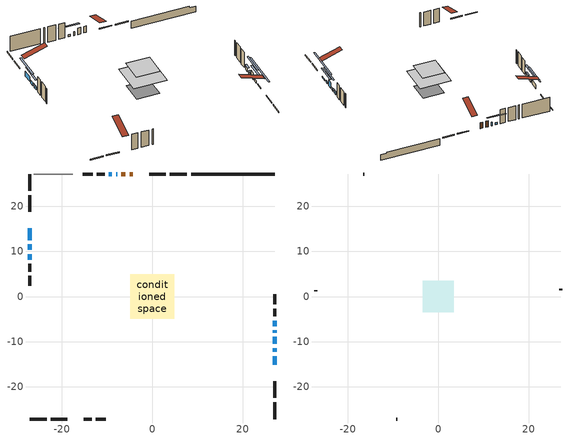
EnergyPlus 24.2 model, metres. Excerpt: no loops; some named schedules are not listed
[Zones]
conditioned space
 floor adiabatic (AdiabaticFloorConstruction): -4.87,-4.87 -4.87,4.87 4.87,4.87 4.87,-4.87 z2.75
 floor foundation (Slab1 construction): -3.32,-3.32 -3.32,3.32 3.32,3.32 3.32,-3.32 z-1.98
 wall outside (RimJoist1 construction): 7.66,27.13 3.89,27.13 / -27.13,-27.13 -23.36,-27.13 / -27.13,27.13 -27.13,23.36 / 27.13,-27.13 27.13,-23.36 z0.31:0.61
 wall outside (RimJoist2 construction): 2.96,27.13 -0.7,27.13 / -22.43,-27.13 -18.77,-27.13 / -27.13,22.43 -27.13,18.77 / 27.13,-22.43 27.13,-18.77 z0.31:0.61
 wall outside (AdiabaticWallConstruction 1): -4.32,27.13 -5.03,27.13 / -5.96,27.13 -6.83,27.13 z0.31:2.34
 wall outside (AdiabaticWallConstruction): -7.75,27.13 -8.01,27.13 z0.31:1.53; 27.13,-15.15 27.13,-13.21 z0.31:0.67; 27.13,-12.29 27.13,-11.42 z0.31:1.05; 27.13,-10.49 27.13,-8.97 z0.31:2.34; -8.94,27.13 -9.6,27.13 z0.31:0.97; -27.13,15.15 -27.13,12.45 z0.31:1.78; -27.13,11.53 -27.13,10.3 / -27.13,9.38 -27.13,8.16 z0.31:1.28; 27.13,-8.04 27.13,-7.48 z0.31:0.9; 27.13,-6.55 27.13,-5.33 z0.31:1.43
 wall outside (Wall1 construction): -10.53,27.13 -12.26,27.13 / -15.15,-27.13 -13.42,-27.13 / -27.13,7.23 -27.13,5.5 / 27.13,-4.4 27.13,-2.68 z0.31:5.19
 wall outside (Wall2 construction): -13.19,27.13 -15.42,27.13 / -12.49,-27.13 -10.25,-27.13 / -27.13,4.57 -27.13,2.34 / 27.13,-1.75 27.13,0.49 z0.31:5.19
 wall foundation (FoundationWall1 construction): 8.59,27.13,-1.98 8.59,27.13,0.31 25.27,27.13,0.31 25.27,27.13,-0.06 27.13,27.13,-0.06 27.13,27.13,-1.98
 wall adiabatic (Wall4 construction): -17.57,27.13 -26.2,27.13 z0.31:5.19
 window (WindowConstruction 8): -7.75,27.13 -8.01,27.13 z0.31:1.53
 window (WindowConstruction 9): 27.13,-15.15 27.13,-13.21 z0.31:0.67
 window (WindowConstruction): 27.13,-12.28 27.13,-11.42 z0.31:1.05
 window (WindowConstruction 1): 27.13,-10.49 27.13,-8.97 z0.31:2.34
 window (WindowConstruction 2): -8.94,27.13 -9.6,27.13 z0.31:0.97
 window (WindowConstruction 3): -27.13,15.15 -27.13,12.45 z0.31:1.78
 window (WindowConstruction 4): -27.13,11.53 -27.13,10.31 z0.31:1.28
 window (WindowConstruction 5): 27.13,-8.04 27.13,-7.48 z0.31:0.9
 window (WindowConstruction 6): 27.13,-6.55 27.13,-5.33 z0.31:1.43
 window (WindowConstruction 7): -27.13,9.38 -27.13,8.16 z0.31:1.28
 door (Door): -4.32,27.13 -5.03,27.13 z0.31:2.34
 door (Door 1): -5.96,27.13 -6.83,27.13 z0.31:2.34
 ceiling adiabatic (AdiabaticFloorConstruction): 4.87,-4.87 4.87,4.87 -4.87,4.87 -4.87,-4.87 z2.75
attic - vented
 floor to conditioned space (Floor1 construction Reversed): -3.45,-3.45 -3.45,3.45 3.45,3.45 3.45,-3.45 z5.19
 wall outside (Wall3 construction): -16.35,27.13 -16.64,27.13 / -9.32,-27.13 -9.03,-27.13 / -27.13,1.41 -27.13,1.12 / 27.13,1.42 27.13,1.71 z0.31:5.19
 roof outside (Roof1 construction): -3.4,27.13,5.19 -3.4,20.41,7.42 -1.63,20.41,7.42 -1.63,27.13,5.19; -16.07,-27.13,5.19 -16.07,-20.41,7.42 -17.84,-20.41,7.42 -17.84,-27.13,5.19; -27.13,16.07,5.19 -20.41,16.07,7.42 -20.41,17.84,7.42 -27.13,17.84,5.19; 27.13,-16.07,5.19 20.41,-16.07,7.42 20.41,-17.84,7.42 27.13,-17.84,5.19
shading: 27.13,-8.13 27.13,-20.23 27.54,-20.23 27.54,-8.13 z5.75; 27.13,-8.78 27.13,-14.92 27.54,-14.92 27.54,-8.78 z3.69; 27.13,-6.33 27.13,-13.13 27.54,-13.13 27.54,-6.33 z4.98; -12.24,27.13 -6.3,27.13 -6.3,27.54 -12.24,27.54 z3.61; -27.13,9.81 -27.13,17.79 -27.54,17.79 -27.54,9.81 z4.42; -27.13,7.67 -27.13,14.16 -27.54,14.16 -27.54,7.67 z3.92; 27.13,-7.28 27.13,-8.24 27.54,-8.24 27.54,-7.28 z1.1; 27.13,-5.13 27.13,-6.75 27.54,-6.75 27.54,-5.13 z1.63; -27.13,7.96 -27.13,9.58 -27.54,9.58 -27.54,7.96 z1.48
[Building]
Building 1: Terrain=Suburbs
[Site:Location]
London AP_ON: Latitude {deg}=43.03; Longitude {deg}=-81.15; Time Zone {hr}=-5; Elevation {m}=278; Keep Site Location Information=Yes
[Site:GroundTemperature:Shallow]
3.98693, 1.93205, 1.76749, 2.74264, 6.6573, 10.5537, 13.9317, 16.0716, 16.2534, 14.513, 11.2211, 7.44421
[Site:WaterMainsTemperature]
Calculation Method=Schedule; Temperature Schedule=mains temperature schedule
[Material] Roughness=Rough; Thermal Absorptance=0.9
Name | Thickness {m} | Conductivity {W/m-K} | Density {kg/m3} | Specific Heat {J/kg-K} | Solar Absorptance | Visible Absorptance
asphalt or fiberglass shingles | 0.00635 | 0.162714 | 1121.4 | 1465.45 | 0.4 | 0.4
ceiling loosefill ins | 0.0846667 | 0.0480833 | 16.02 | 1046.75 | 0.7 | 0.7
ceiling stud and cavity | 0.1397 | 0.0930096 | 65.682 | 1177.47 | 0.7 | 0.7
concrete 4.0 in. | 0.1016 | 1.803125 | 2242.8 | 837.4 | 0.7 | 0.7
concrete 8.0 in. | 0.2032 | 1.803125 | 2242.8 | 837.4 | 0.7 | 0.7
door material | 0.04445 | 0.188738 | 512.64 | 1214.23 | 0.7 | 0.7
door material 1 | 0.04445 | 0.053851 | 512.64 | 1214.23 | 0.7 | 0.7
exterior vertical ins | 0.0151354 | 0.029427 | 32.04 | 1214.23 | 0.7 | 0.7
floor covering | 0.0127 | 0.0433444 | 54.468 | 1339.84 | 0.6 | 0.6
floor rigid ins; wall rigid ins | 0.512978 | 0.029427 | 32.04 | 1214.23 | 0.7 | 0.7
floor stud and cavity | 0.1397 | 1.75129 | 37.0049 | 1207.88 | 0.7 | 0.7
furniture material conditioned space 1 | 0.1524 | 0.115458 | 640.8 | 1214.23 | 0.6 | 0.6
gypsum board | 0.0127 | 0.160291 | 801 | 837.4 | 0.6 | 0.6
gypsum board 1 | 0.0127 | 0.160291 | 801 | 837.4 | 0.7 | 0.7
osb sheathing 0.5 in. | 0.0127 | 0.115458 | 512.64 | 1214.23 | 0.7 | 0.7
osb sheathing 0.5 in. 1 | 0.0127 | 0.115458 | 512.64 | 1214.23 | 0.4 | 0.4
osb sheathing 0.75 in. | 0.01905 | 0.115458 | 512.64 | 1214.23 | 0.7 | 0.7
osb sheathing 2.0 in. | 0.0508 | 0.115458 | 512.64 | 1214.23 | 0.7 | 0.7
rim joist stud and cavity | 0.0508 | 0.0297245 | 125.044 | 1163.47 | 0.6 | 0.6
rim joist stud and cavity 1 | 0.0508 | 0.0315445 | 125.044 | 1163.47 | 0.6 | 0.6
wall stud and cavity | 0.1397 | 0.0834262 | 139.0536 | 1170.24 | 0.7 | 0.7
wall stud and cavity 1 | 0.1397 | 0.0955885 | 139.0536 | 1170.24 | 0.7 | 0.7
wall stud and cavity 2 | 0.0889 | 6.1454 | 50.32683 | 1063.81 | 0.6 | 0.6
wall stud and cavity 3 | 0.1397 | 0.0760276 | 139.0536 | 1170.24 | 0.7 | 0.7
wall stud and cavity 4 | 0.0889 | 0.380278 | 52.3479 | 1209.89 | 0.7 | 0.7
wall stud and cavity 5 | 0.0889 | 0.391764 | 83.0341 | 1211.67 | 0.7 | 0.7
wood siding | 0.0254 | 0.102417 | 544.68 | 1172.36 | 0.4 | 0.4
wood siding 1 | 0.00254 | 0.102417 | 544.68 | 1172.36 | 0.4 | 0.4
wood siding 2; wood siding 3; wood siding 4 | 0.0254 | 0.102417 | 544.68 | 1172.36 | 0.7 | 0.7
[WindowMaterial:SimpleGlazingSystem]
Name | U-Factor {W/m2-K} | Solar Heat Gain Coefficient
WindowMaterial | 2.96732 | 0.62
WindowMaterial 1 | 2.98606 | 0.58
WindowMaterial 2 | 3.30573 | 0.59
WindowMaterial 3 | 2.88386 | 0.7
WindowMaterial 4 | 2.93212 | 0.65
WindowMaterial 5 | 3.00934 | 0.57
WindowMaterial 6 | 2.92474 | 0.66
WindowMaterial 7 | 5.1119 | 0.64
WindowMaterial 8 | 2.736796 | 0.54
[Construction]
AdiabaticFloorConstruction: floor stud and cavity, floor rigid ins, osb sheathing 0.75 in., floor covering
AdiabaticWallConstruction: wood siding 3, wall rigid ins, wall stud and cavity 4, gypsum board
AdiabaticWallConstruction 1: wood siding 4, wall rigid ins, wall stud and cavity 4, gypsum board
Door: door material
Door 1: door material 1
Floor1 construction Reversed: gypsum board, ceiling stud and cavity, ceiling loosefill ins
FoundationWall1 construction: concrete 8.0 in., gypsum board 1
furniture construction conditioned space 1: furniture material conditioned space 1
PartitionWallConstruction: gypsum board, wall stud and cavity 5, gypsum board
RimJoist1 construction: wood siding 2, osb sheathing 2.0 in., rim joist stud and cavity
RimJoist2 construction: wood siding 2, osb sheathing 2.0 in., rim joist stud and cavity 1
Roof1 construction: asphalt or fiberglass shingles
Slab1 construction: concrete 4.0 in.
Wall1 construction: wood siding, osb sheathing 0.5 in., wall stud and cavity, gypsum board
Wall2 construction: wood siding, osb sheathing 0.5 in., wall stud and cavity 1, gypsum board
Wall3 construction: wood siding 1, wall stud and cavity 2
Wall4 construction: osb sheathing 0.5 in. 1, wall stud and cavity 3, gypsum board
WindowConstruction: WindowMaterial
WindowConstruction 1: WindowMaterial 1
WindowConstruction 2: WindowMaterial 2
WindowConstruction 3: WindowMaterial 3
WindowConstruction 4; WindowConstruction 7: WindowMaterial 4
WindowConstruction 5: WindowMaterial 5
WindowConstruction 6: WindowMaterial 6
WindowConstruction 8: WindowMaterial 7
WindowConstruction 9: WindowMaterial 8
[Zone] Multiplier=1; Part of Total Floor Area=Yes
Name | Volume {m3}
attic - vented | 17.2431
conditioned space | 353.2
[Space]
Name | Zone | Volume {m3}
attic - vented 1 | attic - vented | 17.2431
conditioned space 1 | conditioned space | 353.2
[ZoneInfiltration:EffectiveLeakageArea]
infil attic - vented 1: Zone or Space=attic - vented 1; Schedule=Always On Discrete; Effective Air Leakage Area {cm2}=2071.85; Stack Coefficient=0.000494691; Wind Coefficient=1.50275e-05
[ZoneMixing]
whole house fan mix: Zone or Space=attic - vented; Schedule=Always On Continuous; Design Flow Rate Calculation Method=Flow/Zone; Design Flow Rate {m3/s}=0; Source Zone or Space=conditioned space
[SurfaceProperty:ExposedFoundationPerimeter]
Slab1: Exposed Perimeter Calculation Method=TotalExposedPerimeter; Total Exposed Perimeter {m}=18.541
[InternalMass] Zone or ZoneList=conditioned space; Space or SpaceList=conditioned space 1
Name | Construction | Surface Area {m2}
furniture mass conditioned space 1 | furniture construction conditioned space 1 | 55.5999
partition wall mass | PartitionWallConstruction | 139
[Lights]
interior lighting: Zone or ZoneList or Space or SpaceList=conditioned space 1; Schedule=interior lighting schedule; Design Level Calculation Method=LightingLevel; Lighting Level {W}=343.2; Return Air Fraction=0; Fraction Radiant=0.6; Fraction Visible=0.2; Fraction Replaceable=1
[People]
occupants: Zone or ZoneList or Space or SpaceList=conditioned space 1; Number of People Schedule=occupants schedule; Number of People Calculation Method=People; Number of People=3; Fraction Radiant=0.314171; Sensible Heat Fraction=0.56303; Activity Level Schedule=occupants activity schedule; Carbon Dioxide Generation Rate {m3/s-W}=0; Enable ASHRAE 55 Comfort Warnings=No; Mean Radiant Temperature Calculation Type=EnclosureAveraged
[ElectricEquipment] Zone or ZoneList or Space or SpaceList=conditioned space 1; Design Level Calculation Method=EquipmentLevel
Name | Schedule | Design Level {W} | Fraction Latent | Fraction Radiant | Fraction Lost
clothes dryer | clothes dryer schedule | 140.772 | 0.015 | 0.081 | 0.85
clothes washer | clothes washer schedule | 32.1985 | 0.03 | 0.162 | 0.7
cooking range | cooking range schedule | 208.969 | 0.08 | 0.432 | 0.2
dishwasher | dishwasher schedule | 66.8632 | 0.3 | 0.18 | 0.4
fridge | fridge schedule | 72.9452 | 0 | 0.6 | 0
mech vent house fan | mech vent house fan schedule | 0 | 0 | 0 | 1
mech vent house fan cfis | mech vent house fan cfis schedule | 0 | 0 | 0 | 0
misc plug loads | misc plug loads schedule | 494.7 | 0.045 | 0.513 | 0.1
whole house fan | Always On Discrete | 0 | 0 | 0 | 1
[OtherEquipment] Zone or ZoneList or Space or SpaceList=conditioned space 1; Design Level Calculation Method=EquipmentLevel
Name | Fuel Type | Schedule | Design Level {W} | Fraction Latent | Fraction Radiant | Fraction Lost
clothes dryer 1 | Electricity | clothes dryer schedule | 0 | 0.015 | 0.081 | 0.85
cooking range 1 | Electricity | cooking range schedule | 0 | 0.08 | 0.432 | 0.2
general water use latent | None | general water use schedule | 59.3978 | 1 | 0 | 0
general water use sensible | None | general water use schedule | -58.539 | 0 | 0.6 | 0
mech vent house fan latent load | None | Always On Discrete | 0 | 1 | 0 | 0
mech vent house fan sensible load | None | Always On Discrete | 0 | 0 | 0 | 0
water heater energy adjustment1 | Electricity | Always On Discrete | 0.01 | 0 | 0 | 1
[ZoneInfiltration:DesignFlowRate] Zone or ZoneList or Space or SpaceList=conditioned space 1; Schedule=Always On Discrete; Design Flow Rate Calculation Method=Flow/Zone; Design Flow Rate {m3/s}=0
infil flow; natural vent flow; whole house fan flow
[Foundation:Kiva]
Foundation Kiva 1: Initial Indoor Air Temperature {C}=18; Wall Height Above Grade {m}=0.309982; Wall Depth Below Slab {m}=0.2032; Custom Block Material Name 1=exterior vertical ins; Custom Block Depth 1 {m}=2.28999; Custom Block X Position 1 {m}=0.2159; Custom Block Z Position 1 {m}=0
[Foundation:Kiva:Settings]
Soil Conductivity {W/m-K}=0.849921; Soil Density {kg/m3}=1842.3; Soil Specific Heat {J/kg-K}=418.7; Ground Solar Absorptivity=0.9; Ground Thermal Absorptivity=0.9; Ground Surface Roughness {m}=0.03; Far-Field Width {m}=40; Deep-Ground Boundary Condition=ZeroFlux; Deep-Ground Depth {m}=40; Minimum Cell Dimension {m}=0.2; Maximum Cell Growth Coefficient=3; Simulation Timestep=Timestep
[Exterior:Lights]
exterior lighting: Schedule=exterior lighting schedule; Design Level {W}=75.6
[Schedule:Constant]
Name | Hourly Value
Always On Continuous; mech vent house fan schedule; mech vent house fan cfis schedule; Always On Discrete | 1
occupants activity schedule | 117.228
fridge schedule | 0
[Schedule:Day:Interval]
interior lighting schedule day: No, 01:00, 0.108182, 04:00, 0.0901515, 05:00, 0.0991667, 06:00, 0.162273, 07:00, 0.270455, 08:00, 0.342576, 10:00, 0.369621, 11:00, 0.351591, 12:00, 0.333561, 13:00, 0.324545, 14:00, 0.31553, 15:00, 0.333561, 16:00, 0.369621, 17:00, 0.450758, 18:00, 0.585985, 19:00, 0.775303, 20:00, 0.955606, 21:00, 0.991667, 22:00, 0.712197, 23:00, 0.360606, 24:00, 0.162273
[Schedule:Week:Daily]
interior lighting schedule Week Rule - Jan1-Jan27: interior lighting schedule day, interior lighting schedule day, interior lighting schedule day, interior lighting schedule day, interior lighting schedule day, interior lighting schedule day, interior lighting schedule day, interior lighting schedule default day, interior lighting schedule default day, interior lighting schedule default day, interior lighting schedule default day, interior lighting schedule default day
interior lighting schedule Week Rule - Jan28-Feb3: interior lighting schedule day, interior lighting schedule day, interior lighting schedule day, interior lighting schedule day, interior lighting schedule day 1, interior lighting schedule day 1, interior lighting schedule day 1, interior lighting schedule default day, interior lighting schedule default day, interior lighting schedule default day, interior lighting schedule default day, interior lighting schedule default day
interior lighting schedule Week Rule - Feb4-Feb24: interior lighting schedule day 1, interior lighting schedule day 1, interior lighting schedule day 1, interior lighting schedule day 1, interior lighting schedule day 1, interior lighting schedule day 1, interior lighting schedule day 1, interior lighting schedule default day, interior lighting schedule default day, interior lighting schedule default day, interior lighting schedule default day, interior lighting schedule default day
interior lighting schedule Week Rule - Feb25-Mar3: interior lighting schedule day 1, interior lighting schedule day 1, interior lighting schedule day 1, interior lighting schedule day 1, interior lighting schedule day 2, interior lighting schedule day 2, interior lighting schedule day 2, interior lighting schedule default day, interior lighting schedule default day, interior lighting schedule default day, interior lighting schedule default day, interior lighting schedule default day
interior lighting schedule Week Rule - Mar4-Mar31: interior lighting schedule day 2, interior lighting schedule day 2, interior lighting schedule day 2, interior lighting schedule day 2, interior lighting schedule day 2, interior lighting schedule day 2, interior lighting schedule day 2, interior lighting schedule default day, interior lighting schedule default day, interior lighting schedule default day, interior lighting schedule default day, interior lighting schedule default day
interior lighting schedule Week Rule - Apr1-Apr28: interior lighting schedule day 3, interior lighting schedule day 3, interior lighting schedule day 3, interior lighting schedule day 3, interior lighting schedule day 3, interior lighting schedule day 3, interior lighting schedule day 3, interior lighting schedule default day, interior lighting schedule default day, interior lighting schedule default day, interior lighting schedule default day, interior lighting schedule default day
interior lighting schedule Week Rule - Apr29-May5: interior lighting schedule day 3, interior lighting schedule day 3, interior lighting schedule day 4, interior lighting schedule day 4, interior lighting schedule day 4, interior lighting schedule day 4, interior lighting schedule day 4, interior lighting schedule default day, interior lighting schedule default day, interior lighting schedule default day, interior lighting schedule default day, interior lighting schedule default day
interior lighting schedule Week Rule - May6-May26: interior lighting schedule day 4, interior lighting schedule day 4, interior lighting schedule day 4, interior lighting schedule day 4, interior lighting schedule day 4, interior lighting schedule day 4, interior lighting schedule day 4, interior lighting schedule default day, interior lighting schedule default day, interior lighting schedule default day, interior lighting schedule default day, interior lighting schedule default day
interior lighting schedule Week Rule - May27-Jun2: interior lighting schedule day 4, interior lighting schedule day 4, interior lighting schedule day 4, interior lighting schedule day 4, interior lighting schedule day 4, interior lighting schedule day 5, interior lighting schedule day 5, interior lighting schedule default day, interior lighting schedule default day, interior lighting schedule default day, interior lighting schedule default day, interior lighting schedule default day
interior lighting schedule Week Rule - Jun3-Jun30: interior lighting schedule day 5, interior lighting schedule day 5, interior lighting schedule day 5, interior lighting schedule day 5, interior lighting schedule day 5, interior lighting schedule day 5, interior lighting schedule day 5, interior lighting schedule default day, interior lighting schedule default day, interior lighting schedule default day, interior lighting schedule default day, interior lighting schedule default day
interior lighting schedule Week Rule - Jul1-Jul28: interior lighting schedule day 6, interior lighting schedule day 6, interior lighting schedule day 6, interior lighting schedule day 6, interior lighting schedule day 6, interior lighting schedule day 6, interior lighting schedule day 6, interior lighting schedule default day, interior lighting schedule default day, interior lighting schedule default day, interior lighting schedule default day, interior lighting schedule default day
interior lighting schedule Week Rule - Jul29-Aug4: interior lighting schedule day 6, interior lighting schedule day 6, interior lighting schedule day 6, interior lighting schedule day 7, interior lighting schedule day 7, interior lighting schedule day 7, interior lighting schedule day 7, interior lighting schedule default day, interior lighting schedule default day, interior lighting schedule default day, interior lighting schedule default day, interior lighting schedule default day
interior lighting schedule Week Rule - Aug5-Aug25: interior lighting schedule day 7, interior lighting schedule day 7, interior lighting schedule day 7, interior lighting schedule day 7, interior lighting schedule day 7, interior lighting schedule day 7, interior lighting schedule day 7, interior lighting schedule default day, interior lighting schedule default day, interior lighting schedule default day, interior lighting schedule default day, interior lighting schedule default day
interior lighting schedule Week Rule - Aug26-Sep1: interior lighting schedule day 7, interior lighting schedule day 7, interior lighting schedule day 7, interior lighting schedule day 7, interior lighting schedule day 7, interior lighting schedule day 7, interior lighting schedule day 8, interior lighting schedule default day, interior lighting schedule default day, interior lighting schedule default day, interior lighting schedule default day, interior lighting schedule default day
interior lighting schedule Week Rule - Sep2-Sep29: interior lighting schedule day 8, interior lighting schedule day 8, interior lighting schedule day 8, interior lighting schedule day 8, interior lighting schedule day 8, interior lighting schedule day 8, interior lighting schedule day 8, interior lighting schedule default day, interior lighting schedule default day, interior lighting schedule default day, interior lighting schedule default day, interior lighting schedule default day
interior lighting schedule Week Rule - Sep30-Oct6: interior lighting schedule day 8, interior lighting schedule day 9, interior lighting schedule day 9, interior lighting schedule day 9, interior lighting schedule day 9, interior lighting schedule day 9, interior lighting schedule day 9, interior lighting schedule default day, interior lighting schedule default day, interior lighting schedule default day, interior lighting schedule default day, interior lighting schedule default day
interior lighting schedule Week Rule - Oct7-Oct27: interior lighting schedule day 9, interior lighting schedule day 9, interior lighting schedule day 9, interior lighting schedule day 9, interior lighting schedule day 9, interior lighting schedule day 9, interior lighting schedule day 9, interior lighting schedule default day, interior lighting schedule default day, interior lighting schedule default day, interior lighting schedule default day, interior lighting schedule default day
interior lighting schedule Week Rule - Oct28-Nov3: interior lighting schedule day 9, interior lighting schedule day 9, interior lighting schedule day 9, interior lighting schedule day 9, interior lighting schedule day 10, interior lighting schedule day 10, interior lighting schedule day 10, interior lighting schedule default day, interior lighting schedule default day, interior lighting schedule default day, interior lighting schedule default day, interior lighting schedule default day
interior lighting schedule Week Rule - Nov4-Nov24: interior lighting schedule day 10, interior lighting schedule day 10, interior lighting schedule day 10, interior lighting schedule day 10, interior lighting schedule day 10, interior lighting schedule day 10, interior lighting schedule day 10, interior lighting schedule default day, interior lighting schedule default day, interior lighting schedule default day, interior lighting schedule default day, interior lighting schedule default day
interior lighting schedule Week Rule - Nov25-Dec1: interior lighting schedule day 10, interior lighting schedule day 10, interior lighting schedule day 10, interior lighting schedule day 10, interior lighting schedule day 10, interior lighting schedule day 10, interior lighting schedule day 11, interior lighting schedule default day, interior lighting schedule default day, interior lighting schedule default day, interior lighting schedule default day, interior lighting schedule default day
interior lighting schedule Week Rule - Dec2-Dec31: interior lighting schedule day 11, interior lighting schedule day 11, interior lighting schedule day 11, interior lighting schedule day 11, interior lighting schedule day 11, interior lighting schedule day 11, interior lighting schedule day 11, interior lighting schedule default day, interior lighting schedule default day, interior lighting schedule default day, interior lighting schedule default day, interior lighting schedule default day
occupants schedule Week Rule - Jan1-Dec31: occupants schedule day, occupants schedule day, occupants schedule day, occupants schedule day, occupants schedule day, occupants schedule day, occupants schedule day, occupants schedule default day, occupants schedule default day, occupants schedule default day, occupants schedule default day, occupants schedule default day
clothes dryer schedule Week Rule - Jan1-Dec31: clothes dryer schedule day, clothes dryer schedule day, clothes dryer schedule day, clothes dryer schedule day, clothes dryer schedule day, clothes dryer schedule day, clothes dryer schedule day, clothes dryer schedule default day, clothes dryer schedule default day, clothes dryer schedule default day, clothes dryer schedule default day, clothes dryer schedule default day
clothes washer schedule Week Rule - Jan1-Dec31: clothes washer schedule day, clothes washer schedule day, clothes washer schedule day, clothes washer schedule day, clothes washer schedule day, clothes washer schedule day, clothes washer schedule day, clothes washer schedule default day, clothes washer schedule default day, clothes washer schedule default day, clothes washer schedule default day, clothes washer schedule default day
cooking range schedule Week Rule - Jan1-Dec31: cooking range schedule day, cooking range schedule day, cooking range schedule day, cooking range schedule day, cooking range schedule day, cooking range schedule day, cooking range schedule day, cooking range schedule default day, cooking range schedule default day, cooking range schedule default day, cooking range schedule default day, cooking range schedule default day
dishwasher schedule Week Rule - Jan1-Dec31: dishwasher schedule day, dishwasher schedule day, dishwasher schedule day, dishwasher schedule day, dishwasher schedule day, dishwasher schedule day, dishwasher schedule day, dishwasher schedule default day, dishwasher schedule default day, dishwasher schedule default day, dishwasher schedule default day, dishwasher schedule default day
misc plug loads schedule Week Rule - Jan1-Dec31: misc plug loads schedule day, misc plug loads schedule day, misc plug loads schedule day, misc plug loads schedule day, misc plug loads schedule day, misc plug loads schedule day, misc plug loads schedule day, misc plug loads schedule default day, misc plug loads schedule default day, misc plug loads schedule default day, misc plug loads schedule default day, misc plug loads schedule default day
general water use schedule Week Rule - Jan1-Dec31: general water use schedule day, general water use schedule day, general water use schedule day, general water use schedule day, general water use schedule day, general water use schedule day, general water use schedule day, general water use schedule default day, general water use schedule default day, general water use schedule default day, general water use schedule default day, general water use schedule default day
exterior lighting schedule Week Rule - Jan1-Jan27: exterior lighting schedule day, exterior lighting schedule day, exterior lighting schedule day, exterior lighting schedule day, exterior lighting schedule day, exterior lighting schedule day, exterior lighting schedule day, exterior lighting schedule default day, exterior lighting schedule default day, exterior lighting schedule default day, exterior lighting schedule default day, exterior lighting schedule default day
exterior lighting schedule Week Rule - Jan28-Feb3: exterior lighting schedule day, exterior lighting schedule day, exterior lighting schedule day, exterior lighting schedule day, exterior lighting schedule day 1, exterior lighting schedule day 1, exterior lighting schedule day 1, exterior lighting schedule default day, exterior lighting schedule default day, exterior lighting schedule default day, exterior lighting schedule default day, exterior lighting schedule default day
exterior lighting schedule Week Rule - Feb4-Feb24: exterior lighting schedule day 1, exterior lighting schedule day 1, exterior lighting schedule day 1, exterior lighting schedule day 1, exterior lighting schedule day 1, exterior lighting schedule day 1, exterior lighting schedule day 1, exterior lighting schedule default day, exterior lighting schedule default day, exterior lighting schedule default day, exterior lighting schedule default day, exterior lighting schedule default day
exterior lighting schedule Week Rule - Feb25-Mar3: exterior lighting schedule day 1, exterior lighting schedule day 1, exterior lighting schedule day 1, exterior lighting schedule day 1, exterior lighting schedule day 2, exterior lighting schedule day 2, exterior lighting schedule day 2, exterior lighting schedule default day, exterior lighting schedule default day, exterior lighting schedule default day, exterior lighting schedule default day, exterior lighting schedule default day
exterior lighting schedule Week Rule - Mar4-Mar31: exterior lighting schedule day 2, exterior lighting schedule day 2, exterior lighting schedule day 2, exterior lighting schedule day 2, exterior lighting schedule day 2, exterior lighting schedule day 2, exterior lighting schedule day 2, exterior lighting schedule default day, exterior lighting schedule default day, exterior lighting schedule default day, exterior lighting schedule default day, exterior lighting schedule default day
exterior lighting schedule Week Rule - Apr1-Apr28: exterior lighting schedule day 3, exterior lighting schedule day 3, exterior lighting schedule day 3, exterior lighting schedule day 3, exterior lighting schedule day 3, exterior lighting schedule day 3, exterior lighting schedule day 3, exterior lighting schedule default day, exterior lighting schedule default day, exterior lighting schedule default day, exterior lighting schedule default day, exterior lighting schedule default day
exterior lighting schedule Week Rule - Apr29-May5: exterior lighting schedule day 3, exterior lighting schedule day 3, exterior lighting schedule day 4, exterior lighting schedule day 4, exterior lighting schedule day 4, exterior lighting schedule day 4, exterior lighting schedule day 4, exterior lighting schedule default day, exterior lighting schedule default day, exterior lighting schedule default day, exterior lighting schedule default day, exterior lighting schedule default day
exterior lighting schedule Week Rule - May6-May26: exterior lighting schedule day 4, exterior lighting schedule day 4, exterior lighting schedule day 4, exterior lighting schedule day 4, exterior lighting schedule day 4, exterior lighting schedule day 4, exterior lighting schedule day 4, exterior lighting schedule default day, exterior lighting schedule default day, exterior lighting schedule default day, exterior lighting schedule default day, exterior lighting schedule default day
exterior lighting schedule Week Rule - May27-Jun2: exterior lighting schedule day 4, exterior lighting schedule day 4, exterior lighting schedule day 4, exterior lighting schedule day 4, exterior lighting schedule day 4, exterior lighting schedule day 5, exterior lighting schedule day 5, exterior lighting schedule default day, exterior lighting schedule default day, exterior lighting schedule default day, exterior lighting schedule default day, exterior lighting schedule default day
exterior lighting schedule Week Rule - Jun3-Jun30: exterior lighting schedule day 5, exterior lighting schedule day 5, exterior lighting schedule day 5, exterior lighting schedule day 5, exterior lighting schedule day 5, exterior lighting schedule day 5, exterior lighting schedule day 5, exterior lighting schedule default day, exterior lighting schedule default day, exterior lighting schedule default day, exterior lighting schedule default day, exterior lighting schedule default day
exterior lighting schedule Week Rule - Jul1-Jul28: exterior lighting schedule day 6, exterior lighting schedule day 6, exterior lighting schedule day 6, exterior lighting schedule day 6, exterior lighting schedule day 6, exterior lighting schedule day 6, exterior lighting schedule day 6, exterior lighting schedule default day, exterior lighting schedule default day, exterior lighting schedule default day, exterior lighting schedule default day, exterior lighting schedule default day
exterior lighting schedule Week Rule - Jul29-Aug4: exterior lighting schedule day 6, exterior lighting schedule day 6, exterior lighting schedule day 6, exterior lighting schedule day 7, exterior lighting schedule day 7, exterior lighting schedule day 7, exterior lighting schedule day 7, exterior lighting schedule default day, exterior lighting schedule default day, exterior lighting schedule default day, exterior lighting schedule default day, exterior lighting schedule default day
exterior lighting schedule Week Rule - Aug5-Aug25: exterior lighting schedule day 7, exterior lighting schedule day 7, exterior lighting schedule day 7, exterior lighting schedule day 7, exterior lighting schedule day 7, exterior lighting schedule day 7, exterior lighting schedule day 7, exterior lighting schedule default day, exterior lighting schedule default day, exterior lighting schedule default day, exterior lighting schedule default day, exterior lighting schedule default day
exterior lighting schedule Week Rule - Aug26-Sep1: exterior lighting schedule day 7, exterior lighting schedule day 7, exterior lighting schedule day 7, exterior lighting schedule day 7, exterior lighting schedule day 7, exterior lighting schedule day 7, exterior lighting schedule day 8, exterior lighting schedule default day, exterior lighting schedule default day, exterior lighting schedule default day, exterior lighting schedule default day, exterior lighting schedule default day
exterior lighting schedule Week Rule - Sep2-Sep29: exterior lighting schedule day 8, exterior lighting schedule day 8, exterior lighting schedule day 8, exterior lighting schedule day 8, exterior lighting schedule day 8, exterior lighting schedule day 8, exterior lighting schedule day 8, exterior lighting schedule default day, exterior lighting schedule default day, exterior lighting schedule default day, exterior lighting schedule default day, exterior lighting schedule default day
exterior lighting schedule Week Rule - Sep30-Oct6: exterior lighting schedule day 8, exterior lighting schedule day 9, exterior lighting schedule day 9, exterior lighting schedule day 9, exterior lighting schedule day 9, exterior lighting schedule day 9, exterior lighting schedule day 9, exterior lighting schedule default day, exterior lighting schedule default day, exterior lighting schedule default day, exterior lighting schedule default day, exterior lighting schedule default day
exterior lighting schedule Week Rule - Oct7-Oct27: exterior lighting schedule day 9, exterior lighting schedule day 9, exterior lighting schedule day 9, exterior lighting schedule day 9, exterior lighting schedule day 9, exterior lighting schedule day 9, exterior lighting schedule day 9, exterior lighting schedule default day, exterior lighting schedule default day, exterior lighting schedule default day, exterior lighting schedule default day, exterior lighting schedule default day
exterior lighting schedule Week Rule - Oct28-Nov3: exterior lighting schedule day 9, exterior lighting schedule day 9, exterior lighting schedule day 9, exterior lighting schedule day 9, exterior lighting schedule day 10, exterior lighting schedule day 10, exterior lighting schedule day 10, exterior lighting schedule default day, exterior lighting schedule default day, exterior lighting schedule default day, exterior lighting schedule default day, exterior lighting schedule default day
exterior lighting schedule Week Rule - Nov4-Nov24: exterior lighting schedule day 10, exterior lighting schedule day 10, exterior lighting schedule day 10, exterior lighting schedule day 10, exterior lighting schedule day 10, exterior lighting schedule day 10, exterior lighting schedule day 10, exterior lighting schedule default day, exterior lighting schedule default day, exterior lighting schedule default day, exterior lighting schedule default day, exterior lighting schedule default day
exterior lighting schedule Week Rule - Nov25-Dec1: exterior lighting schedule day 10, exterior lighting schedule day 10, exterior lighting schedule day 10, exterior lighting schedule day 10, exterior lighting schedule day 10, exterior lighting schedule day 10, exterior lighting schedule day 11, exterior lighting schedule default day, exterior lighting schedule default day, exterior lighting schedule default day, exterior lighting schedule default day, exterior lighting schedule default day
exterior lighting schedule Week Rule - Dec2-Dec31: exterior lighting schedule day 11, exterior lighting schedule day 11, exterior lighting schedule day 11, exterior lighting schedule day 11, exterior lighting schedule day 11, exterior lighting schedule day 11, exterior lighting schedule day 11, exterior lighting schedule default day, exterior lighting schedule default day, exterior lighting schedule default day, exterior lighting schedule default day, exterior lighting schedule default day
[Schedule:Year]
interior lighting schedule: interior lighting schedule Week Rule - Jan1-Jan27, 1, 1, 1, 27, interior lighting schedule Week Rule - Jan28-Feb3, 1, 28, 2, 3, interior lighting schedule Week Rule - Feb4-Feb24, 2, 4, 2, 24, interior lighting schedule Week Rule - Feb25-Mar3, 2, 25, 3, 3, interior lighting schedule Week Rule - Mar4-Mar31, 3, 4, 3, 31, interior lighting schedule Week Rule - Apr1-Apr28, 4, 1, 4, 28, interior lighting schedule Week Rule - Apr29-May5, 4, 29, 5, 5, interior lighting schedule Week Rule - May6-May26, 5, 6, 5, 26, interior lighting schedule Week Rule - May27-Jun2, 5, 27, 6, 2, interior lighting schedule Week Rule - Jun3-Jun30, 6, 3, 6, 30, interior lighting schedule Week Rule - Jul1-Jul28, 7, 1, 7, 28, interior lighting schedule Week Rule - Jul29-Aug4, 7, 29, 8, 4, interior lighting schedule Week Rule - Aug5-Aug25, 8, 5, 8, 25, interior lighting schedule Week Rule - Aug26-Sep1, 8, 26, 9, 1, interior lighting schedule Week Rule - Sep2-Sep29, 9, 2, 9, 29, interior lighting schedule Week Rule - Sep30-Oct6, 9, 30, 10, 6, interior lighting schedule Week Rule - Oct7-Oct27, 10, 7, 10, 27, interior lighting schedule Week Rule - Oct28-Nov3, 10, 28, 11, 3, interior lighting schedule Week Rule - Nov4-Nov24, 11, 4, 11, 24, interior lighting schedule Week Rule - Nov25-Dec1, 11, 25, 12, 1, interior lighting schedule Week Rule - Dec2-Dec31, 12, 2, 12, 31
occupants schedule: occupants schedule Week Rule - Jan1-Dec31, 1, 1, 12, 31
clothes dryer schedule: clothes dryer schedule Week Rule - Jan1-Dec31, 1, 1, 12, 31
clothes washer schedule: clothes washer schedule Week Rule - Jan1-Dec31, 1, 1, 12, 31
cooking range schedule: cooking range schedule Week Rule - Jan1-Dec31, 1, 1, 12, 31
dishwasher schedule: dishwasher schedule Week Rule - Jan1-Dec31, 1, 1, 12, 31
misc plug loads schedule: misc plug loads schedule Week Rule - Jan1-Dec31, 1, 1, 12, 31
general water use schedule: general water use schedule Week Rule - Jan1-Dec31, 1, 1, 12, 31
exterior lighting schedule: exterior lighting schedule Week Rule - Jan1-Jan27, 1, 1, 1, 27, exterior lighting schedule Week Rule - Jan28-Feb3, 1, 28, 2, 3, exterior lighting schedule Week Rule - Feb4-Feb24, 2, 4, 2, 24, exterior lighting schedule Week Rule - Feb25-Mar3, 2, 25, 3, 3, exterior lighting schedule Week Rule - Mar4-Mar31, 3, 4, 3, 31, exterior lighting schedule Week Rule - Apr1-Apr28, 4, 1, 4, 28, exterior lighting schedule Week Rule - Apr29-May5, 4, 29, 5, 5, exterior lighting schedule Week Rule - May6-May26, 5, 6, 5, 26, exterior lighting schedule Week Rule - May27-Jun2, 5, 27, 6, 2, exterior lighting schedule Week Rule - Jun3-Jun30, 6, 3, 6, 30, exterior lighting schedule Week Rule - Jul1-Jul28, 7, 1, 7, 28, exterior lighting schedule Week Rule - Jul29-Aug4, 7, 29, 8, 4, exterior lighting schedule Week Rule - Aug5-Aug25, 8, 5, 8, 25, exterior lighting schedule Week Rule - Aug26-Sep1, 8, 26, 9, 1, exterior lighting schedule Week Rule - Sep2-Sep29, 9, 2, 9, 29, exterior lighting schedule Week Rule - Sep30-Oct6, 9, 30, 10, 6, exterior lighting schedule Week Rule - Oct7-Oct27, 10, 7, 10, 27, exterior lighting schedule Week Rule - Oct28-Nov3, 10, 28, 11, 3, exterior lighting schedule Week Rule - Nov4-Nov24, 11, 4, 11, 24, exterior lighting schedule Week Rule - Nov25-Dec1, 11, 25, 12, 1, exterior lighting schedule Week Rule - Dec2-Dec31, 12, 2, 12, 31
[Schedule:Compact]
mains temperature schedule: Through: 01/01, For: AllDays, Until: 24:00, 7.96722, Through: 01/02, For: AllDays, Until: 24:00, 7.89722, Through: 01/03, For: AllDays, Until: 24:00, 7.82778, Through: 01/04, For: AllDays, Until: 24:00, 7.76, Through: 01/05, For: AllDays, Until: 24:00, 7.69333, Through: 01/06, For: AllDays, Until: 24:00, 7.62778, Through: 01/07, For: AllDays, Until: 24:00, 7.56389, Through: 01/08, For: AllDays, Until: 24:00, 7.50167, Through: 01/09, For: AllDays, Until: 24:00, 7.44056, Through: 01/10, For: AllDays, Until: 24:00, 7.38056, Through: 01/11, For: AllDays, Until: 24:00, 7.32222, Through: 01/12, For: AllDays, Until: 24:00, 7.26556, Through: 01/13, For: AllDays, Until: 24:00, 7.21, Through: 01/14, For: AllDays, Until: 24:00, 7.15556, Through: 01/15, For: AllDays, Until: 24:00, 7.10333, Through: 01/16, For: AllDays, Until: 24:00, 7.05222, Through: 01/17, For: AllDays, Until: 24:00, 7.00278, Through: 01/18, For: AllDays, Until: 24:00, 6.955, Through: 01/19, For: AllDays, Until: 24:00, 6.90833, Through: 01/20, For: AllDays, Until: 24:00, 6.86389, Through: 01/21, For: AllDays, Until: 24:00, 6.82056, Through: 01/22, For: AllDays, Until: 24:00, 6.77889, Through: 01/23, For: AllDays, Until: 24:00, 6.73889, Through: 01/24, For: AllDays, Until: 24:00, 6.7, Through: 01/25, For: AllDays, Until: 24:00, 6.66333, Through: 01/26, For: AllDays, Until: 24:00, 6.62833, Through: 01/27, For: AllDays, Until: 24:00, 6.59444, Through: 01/28, For: AllDays, Until: 24:00, 6.56278, Through: 01/29, For: AllDays, Until: 24:00, 6.53222, Through: 01/30, For: AllDays, Until: 24:00, 6.50389, Through: 01/31, For: AllDays, Until: 24:00, 6.47722, Through: 02/01, For: AllDays, Until: 24:00, 6.45167, Through: 02/02, For: AllDays, Until: 24:00, 6.42833, Through: 02/03, For: AllDays, Until: 24:00, 6.40667, Through: 02/04, For: AllDays, Until: 24:00, 6.38611, Through: 02/05, For: AllDays, Until: 24:00, 6.36778, Through: 02/06, For: AllDays, Until: 24:00, 6.35111, Through: 02/07, For: AllDays, Until: 24:00, 6.33611, Through: 02/08, For: AllDays, Until: 24:00, 6.32333, Through: 02/09, For: AllDays, Until: 24:00, 6.31167, Through: 02/10, For: AllDays, Until: 24:00, 6.30222, Through: 02/11, For: AllDays, Until: 24:00, 6.29389, Through: 02/12, For: AllDays, Until: 24:00, 6.28778, Through: 02/13, For: AllDays, Until: 24:00, 6.28333, Through: 02/14, For: AllDays, Until: 24:00, 6.28056, Through: 02/15, For: AllDays, Until: 24:00, 6.27944, Through: 02/16, For: AllDays, Until: 24:00, 6.28, Through: 02/17, For: AllDays, Until: 24:00, 6.28278, Through: 02/18, For: AllDays, Until: 24:00, 6.28722, Through: 02/19, For: AllDays, Until: 24:00, 6.29278, Through: 02/20, For: AllDays, Until: 24:00, 6.30056, Through: 02/21, For: AllDays, Until: 24:00, 6.31, Through: 02/22, For: AllDays, Until: 24:00, 6.32111, Through: 02/23, For: AllDays, Until: 24:00, 6.33444, Through: 02/24, For: AllDays, Until: 24:00, 6.34889, Through: 02/25, For: AllDays, Until: 24:00, 6.36556, Through: 02/26, For: AllDays, Until: 24:00, 6.38333, Through: 02/27, For: AllDays, Until: 24:00, 6.40333, Through: 02/28, For: AllDays, Until: 24:00, 6.425, Through: 03/01, For: AllDays, Until: 24:00, 6.44833, Through: 03/02, For: AllDays, Until: 24:00, 6.47278, Through: 03/03, For: AllDays, Until: 24:00, 6.49944, Through: 03/04, For: AllDays, Until: 24:00, 6.52778, Through: 03/05, For: AllDays, Until: 24:00, 6.55778, Through: 03/06, For: AllDays, Until: 24:00, 6.58944, Through: 03/07, For: AllDays, Until: 24:00, 6.62278, Through: 03/08, For: AllDays, Until: 24:00, 6.65778, Through: 03/09, For: AllDays, Until: 24:00, 6.69444, Through: 03/10, For: AllDays, Until: 24:00, 6.73278, Through: 03/11, For: AllDays, Until: 24:00, 6.77278, Through: 03/12, For: AllDays, Until: 24:00, 6.81389, Through: 03/13, For: AllDays, Until: 24:00, 6.85722, Through: 03/14, For: AllDays, Until: 24:00, 6.90167, Through: 03/15, For: AllDays, Until: 24:00, 6.94778, Through: 03/16, For: AllDays, Until: 24:00, 6.99556, Through: 03/17, For: AllDays, Until: 24:00, 7.045, Through: 03/18, For: AllDays, Until: 24:00, 7.09556, Through: 03/19, For: AllDays, Until: 24:00, 7.14778, Through: 03/20, For: AllDays, Until: 24:00, 7.20167, Through: 03/21, For: AllDays, Until: 24:00, 7.25667, Through: 03/22, For: AllDays, Until: 24:00, 7.31333, Through: 03/23, For: AllDays, Until: 24:00, 7.37167, Through: 03/24, For: AllDays, Until: 24:00, 7.43111, Through: 03/25, For: AllDays, Until: 24:00, 7.49222, Through: 03/26, For: AllDays, Until: 24:00, 7.55444, Through: 03/27, For: AllDays, Until: 24:00, 7.61833, Through: 03/28, For: AllDays, Until: 24:00, 7.68333, Through: 03/29, For: AllDays, Until: 24:00, 7.74944, Through: 03/30, For: AllDays, Until: 24:00, 7.81722, Through: 03/31, For: AllDays, Until: 24:00, 7.88667, Through: 04/01, For: AllDays, Until: 24:00, 7.95667, Through: 04/02, For: AllDays, Until: 24:00, 8.02833, Through: 04/03, For: AllDays, Until: 24:00, 8.10111, Through: 04/04, For: AllDays, Until: 24:00, 8.175, Through: 04/05, For: AllDays, Until: 24:00, 8.25, Through: 04/06, For: AllDays, Until: 24:00, 8.32667, Through: 04/07, For: AllDays, Until: 24:00, 8.40389, Through: 04/08, For: AllDays, Until: 24:00, 8.48278, Through: 04/09, For: AllDays, Until: 24:00, 8.56222, Through: 04/10, For: AllDays, Until: 24:00, 8.64278, Through: 04/11, For: AllDays, Until: 24:00, 8.725, Through: 04/12, For: AllDays, Until: 24:00, 8.80778, Through: 04/13, For: AllDays, Until: 24:00, 8.89167, Through: 04/14, For: AllDays, Until: 24:00, 8.97611, Through: 04/15, For: AllDays, Until: 24:00, 9.06167, Through: 04/16, For: AllDays, Until: 24:00, 9.14833, Through: 04/17, For: AllDays, Until: 24:00, 9.23611, Through: 04/18, For: AllDays, Until: 24:00, 9.32444, Through: 04/19, For: AllDays, Until: 24:00, 9.41389, Through: 04/20, For: AllDays, Until: 24:00, 9.50389, Through: 04/21, For: AllDays, Until: 24:00, 9.595, Through: 04/22, For: AllDays, Until: 24:00, 9.68667, Through: 04/23, For: AllDays, Until: 24:00, 9.77889, Through: 04/24, For: AllDays, Until: 24:00, 9.87222, Through: 04/25, For: AllDays, Until: 24:00, 9.96556, Through: 04/26, For: AllDays, Until: 24:00, 10.06, Through: 04/27, For: AllDays, Until: 24:00, 10.1556, Through: 04/28, For: AllDays, Until: 24:00, 10.2511, Through: 04/29, For: AllDays, Until: 24:00, 10.3472, Through: 04/30, For: AllDays, Until: 24:00, 10.4439, Through: 05/01, For: AllDays, Until: 24:00, 10.5411, Through: 05/02, For: AllDays, Until: 24:00, 10.6389, Through: 05/03, For: AllDays, Until: 24:00, 10.7372, Through: 05/04, For: AllDays, Until: 24:00, 10.8361, Through: 05/05, For: AllDays, Until: 24:00, 10.935, Through: 05/06, For: AllDays, Until: 24:00, 11.0344, Through: 05/07, For: AllDays, Until: 24:00, 11.1344, Through: 05/08, For: AllDays, Until: 24:00, 11.2344, Through: 05/09, For: AllDays, Until: 24:00, 11.335, Through: 05/10, For: AllDays, Until: 24:00, 11.4356, Through: 05/11, For: AllDays, Until: 24:00, 11.5361, Through: 05/12, For: AllDays, Until: 24:00, 11.6372, Through: 05/13, For: AllDays, Until: 24:00, 11.7383, Through: 05/14, For: AllDays, Until: 24:00, 11.84, Through: 05/15, For: AllDays, Until: 24:00, 11.9411, Through: 05/16, For: AllDays, Until: 24:00, 12.0428, Through: 05/17, For: AllDays, Until: 24:00, 12.1444, Through: 05/18, For: AllDays, Until: 24:00, 12.2456, Through: 05/19, For: AllDays, Until: 24:00, 12.3472, Through: 05/20, For: AllDays, Until: 24:00, 12.4489, Through: 05/21, For: AllDays, Until: 24:00, 12.55, Through: 05/22, For: AllDays, Until: 24:00, 12.6517, Through: 05/23, For: AllDays, Until: 24:00, 12.7528, Through: 05/24, For: AllDays, Until: 24:00, 12.8533, Through: 05/25, For: AllDays, Until: 24:00, 12.9544, Through: 05/26, For: AllDays, Until: 24:00, 13.055, Through: 05/27, For: AllDays, Until: 24:00, 13.155, Through: 05/28, For: AllDays, Until: 24:00, 13.255, Through: 05/29, For: AllDays, Until: 24:00, 13.355, Through: 05/30, For: AllDays, Until: 24:00, 13.4539, Through: 05/31, For: AllDays, Until: 24:00, 13.5533, Through: 06/01, For: AllDays, Until: 24:00, 13.6517, Through: 06/02, For: AllDays, Until: 24:00, 13.75, Through: 06/03, For: AllDays, Until: 24:00, 13.8472, Through: 06/04, For: AllDays, Until: 24:00, 13.9444, Through: 06/05, For: AllDays, Until: 24:00, 14.0411, Through: 06/06, For: AllDays, Until: 24:00, 14.1372, Through: 06/07, For: AllDays, Until: 24:00, 14.2328, Through: 06/08, For: AllDays, Until: 24:00, 14.3278, Through: 06/09, For: AllDays, Until: 24:00, 14.4217, Through: 06/10, For: AllDays, Until: 24:00, 14.5156, Through: 06/11, For: AllDays, Until: 24:00, 14.6083, Through: 06/12, For: AllDays, Until: 24:00, 14.7006, Through: 06/13, For: AllDays, Until: 24:00, 14.7922, Through: 06/14, For: AllDays, Until: 24:00, 14.8828, Through: 06/15, For: AllDays, Until: 24:00, 14.9728, Through: 06/16, For: AllDays, Until: 24:00, 15.0617, Through: 06/17, For: AllDays, Until: 24:00, 15.15, Through: 06/18, For: AllDays, Until: 24:00, 15.2372, Through: 06/19, For: AllDays, Until: 24:00, 15.3233, Through: 06/20, For: AllDays, Until: 24:00, 15.4089, Through: 06/21, For: AllDays, Until: 24:00, 15.4933, Through: 06/22, For: AllDays, Until: 24:00, 15.5772, Through: 06/23, For: AllDays, Until: 24:00, 15.6594, Through: 06/24, For: AllDays, Until: 24:00, 15.7411, Through: 06/25, For: AllDays, Until: 24:00, 15.8217, Through: 06/26, For: AllDays, Until: 24:00, 15.9006, Through: 06/27, For: AllDays, Until: 24:00, 15.9789, Through: 06/28, For: AllDays, Until: 24:00, 16.0561, Through: 06/29, For: AllDays, Until: 24:00, 16.1322, Through: 06/30, For: AllDays, Until: 24:00, 16.2072, Through: 07/01, For: AllDays, Until: 24:00, 16.2806, Through: 07/02, For: AllDays, Until: 24:00, 16.3528, Through: 07/03, For: AllDays, Until: 24:00, 16.4244, Through: 07/04, For: AllDays, Until: 24:00, 16.4939, Through: 07/05, For: AllDays, Until: 24:00, 16.5628, Through: 07/06, For: AllDays, Until: 24:00, 16.63, Through: 07/07, For: AllDays, Until: 24:00, 16.6961, Through: 07/08, For: AllDays, Until: 24:00, 16.7606, Through: 07/09, For: AllDays, Until: 24:00, 16.8239, Through: 07/10, For: AllDays, Until: 24:00, 16.8861, Through: 07/11, For: AllDays, Until: 24:00, 16.9467, Through: 07/12, For: AllDays, Until: 24:00, 17.0056, Through: 07/13, For: AllDays, Until: 24:00, 17.0633, Through: 07/14, For: AllDays, Until: 24:00, 17.12, Through: 07/15, For: AllDays, Until: 24:00, 17.1744, Through: 07/16, For: AllDays, Until: 24:00, 17.2278, Through: 07/17, For: AllDays, Until: 24:00, 17.28, Through: 07/18, For: AllDays, Until: 24:00, 17.33, Through: 07/19, For: AllDays, Until: 24:00, 17.3789, Through: 07/20, For: AllDays, Until: 24:00, 17.4261, Through: 07/21, For: AllDays, Until: 24:00, 17.4717, Through: 07/22, For: AllDays, Until: 24:00, 17.5161, Through: 07/23, For: AllDays, Until: 24:00, 17.5583, Through: 07/24, For: AllDays, Until: 24:00, 17.5994, Through: 07/25, For: AllDays, Until: 24:00, 17.6389, Through: 07/26, For: AllDays, Until: 24:00, 17.6767, Through: 07/27, For: AllDays, Until: 24:00, 17.7128, Through: 07/28, For: AllDays, Until: 24:00, 17.7472, Through: 07/29, For: AllDays, Until: 24:00, 17.78, Through: 07/30, For: AllDays, Until: 24:00, 17.8111, Through: 07/31, For: AllDays, Until: 24:00, 17.8406, Through: 08/01, For: AllDays, Until: 24:00, 17.8683, Through: 08/02, For: AllDays, Until: 24:00, 17.8944, Through: 08/03, For: AllDays, Until: 24:00, 17.9189, Through: 08/04, For: AllDays, Until: 24:00, 17.9417, Through: 08/05, For: AllDays, Until: 24:00, 17.9628, Through: 08/06, For: AllDays, Until: 24:00, 17.9822, Through: 08/07, For: AllDays, Until: 24:00, 18, Through: 08/08, For: AllDays, Until: 24:00, 18.0156, Through: 08/09, For: AllDays, Until: 24:00, 18.03, Through: 08/10, For: AllDays, Until: 24:00, 18.0422, Through: 08/11, For: AllDays, Until: 24:00, 18.0533, Through: 08/12, For: AllDays, Until: 24:00, 18.0622, Through: 08/13, For: AllDays, Until: 24:00, 18.0694, Through: 08/14, For: AllDays, Until: 24:00, 18.0744, Through: 08/15, For: AllDays, Until: 24:00, 18.0783, Through: 08/16, For: AllDays, Until: 24:00, 18.0806, Through: 08/17, For: AllDays, Until: 24:00, 18.0806, Through: 08/18, For: AllDays, Until: 24:00, 18.0789, Through: 08/19, For: AllDays, Until: 24:00, 18.0761, Through: 08/20, For: AllDays, Until: 24:00, 18.0711, Through: 08/21, For: AllDays, Until: 24:00, 18.0639, Through: 08/22, For: AllDays, Until: 24:00, 18.0556, Through: 08/23, For: AllDays, Until: 24:00, 18.0456, Through: 08/24, For: AllDays, Until: 24:00, 18.0333, Through: 08/25, For: AllDays, Until: 24:00, 18.0194, Through: 08/26, For: AllDays, Until: 24:00, 18.0044, Through: 08/27, For: AllDays, Until: 24:00, 17.9872, Through: 08/28, For: AllDays, Until: 24:00, 17.9683, Through: 08/29, For: AllDays, Until: 24:00, 17.9478, Through: 08/30, For: AllDays, Until: 24:00, 17.9256, Through: 08/31, For: AllDays, Until: 24:00, 17.9011, Through: 09/01, For: AllDays, Until: 24:00, 17.8756, Through: 09/02, For: AllDays, Until: 24:00, 17.8483, Through: 09/03, For: AllDays, Until: 24:00, 17.8189, Through: 09/04, For: AllDays, Until: 24:00, 17.7883, Through: 09/05, For: AllDays, Until: 24:00, 17.7561, Through: 09/06, For: AllDays, Until: 24:00, 17.7222, Through: 09/07, For: AllDays, Until: 24:00, 17.6861, Through: 09/08, For: AllDays, Until: 24:00, 17.6489, Through: 09/09, For: AllDays, Until: 24:00, 17.61, Through: 09/10, For: AllDays, Until: 24:00, 17.5694, Through: 09/11, For: AllDays, Until: 24:00, 17.5272, Through: 09/12, For: AllDays, Until: 24:00, 17.4833, Through: 09/13, For: AllDays, Until: 24:00, 17.4383, Through: 09/14, For: AllDays, Until: 24:00, 17.3917, Through: 09/15, For: AllDays, Until: 24:00, 17.3433, Through: 09/16, For: AllDays, Until: 24:00, 17.2933, Through: 09/17, For: AllDays, Until: 24:00, 17.2417, Through: 09/18, For: AllDays, Until: 24:00, 17.1889, Through: 09/19, For: AllDays, Until: 24:00, 17.1344, Through: 09/20, For: AllDays, Until: 24:00, 17.0783, Through: 09/21, For: AllDays, Until: 24:00, 17.0211, Through: 09/22, For: AllDays, Until: 24:00, 16.9622, Through: 09/23, For: AllDays, Until: 24:00, 16.9022, Through: 09/24, For: AllDays, Until: 24:00, 16.8406, Through: 09/25, For: AllDays, Until: 24:00, 16.7778, Through: 09/26, For: AllDays, Until: 24:00, 16.7133, Through: 09/27, For: AllDays, Until: 24:00, 16.6478, Through: 09/28, For: AllDays, Until: 24:00, 16.5806, Through: 09/29, For: AllDays, Until: 24:00, 16.5122, Through: 09/30, For: AllDays, Until: 24:00, 16.4428, Through: 10/01, For: AllDays, Until: 24:00, 16.3717, Through: 10/02, For: AllDays, Until: 24:00, 16.3, Through: 10/03, For: AllDays, Until: 24:00, 16.2267, Through: 10/04, For: AllDays, Until: 24:00, 16.1522, Through: 10/05, For: AllDays, Until: 24:00, 16.0761, Through: 10/06, For: AllDays, Until: 24:00, 15.9994, Through: 10/07, For: AllDays, Until: 24:00, 15.9217, Through: 10/08, For: AllDays, Until: 24:00, 15.8422, Through: 10/09, For: AllDays, Until: 24:00, 15.7622, Through: 10/10, For: AllDays, Until: 24:00, 15.6811, Through: 10/11, For: AllDays, Until: 24:00, 15.5989, Through: 10/12, For: AllDays, Until: 24:00, 15.5156, Through: 10/13, For: AllDays, Until: 24:00, 15.4311, Through: 10/14, For: AllDays, Until: 24:00, 15.3461, Through: 10/15, For: AllDays, Until: 24:00, 15.26, Through: 10/16, For: AllDays, Until: 24:00, 15.1728, Through: 10/17, For: AllDays, Until: 24:00, 15.085, Through: 10/18, For: AllDays, Until: 24:00, 14.9961, Through: 10/19, For: AllDays, Until: 24:00, 14.9067, Through: 10/20, For: AllDays, Until: 24:00, 14.8161, Through: 10/21, For: AllDays, Until: 24:00, 14.725, Through: 10/22, For: AllDays, Until: 24:00, 14.6328, Through: 10/23, For: AllDays, Until: 24:00, 14.54, Through: 10/24, For: AllDays, Until: 24:00, 14.4467, Through: 10/25, For: AllDays, Until: 24:00, 14.3528, Through: 10/26, For: AllDays, Until: 24:00, 14.2578, Through: 10/27, For: AllDays, Until: 24:00, 14.1622, Through: 10/28, For: AllDays, Until: 24:00, 14.0667, Through: 10/29, For: AllDays, Until: 24:00, 13.97, Through: 10/30, For: AllDays, Until: 24:00, 13.8728, Through: 10/31, For: AllDays, Until: 24:00, 13.7756, Through: 11/01, For: AllDays, Until: 24:00, 13.6778, Through: 11/02, For: AllDays, Until: 24:00, 13.5789, Through: 11/03, For: AllDays, Until: 24:00, 13.48, Through: 11/04, For: AllDays, Until: 24:00, 13.3811, Through: 11/05, For: AllDays, Until: 24:00, 13.2817, Through: 11/06, For: AllDays, Until: 24:00, 13.1817, Through: 11/07, For: AllDays, Until: 24:00, 13.0811, Through: 11/08, For: AllDays, Until: 24:00, 12.9806, Through: 11/09, For: AllDays, Until: 24:00, 12.88, Through: 11/10, For: AllDays, Until: 24:00, 12.7789, Through: 11/11, For: AllDays, Until: 24:00, 12.6778, Through: 11/12, For: AllDays, Until: 24:00, 12.5767, Through: 11/13, For: AllDays, Until: 24:00, 12.4756, Through: 11/14, For: AllDays, Until: 24:00, 12.3739, Through: 11/15, For: AllDays, Until: 24:00, 12.2722, Through: 11/16, For: AllDays, Until: 24:00, 12.1711, Through: 11/17, For: AllDays, Until: 24:00, 12.0694, Through: 11/18, For: AllDays, Until: 24:00, 11.9678, Through: 11/19, For: AllDays, Until: 24:00, 11.8667, Through: 11/20, For: AllDays, Until: 24:00, 11.765, Through: 11/21, For: AllDays, Until: 24:00, 11.6639, Through: 11/22, For: AllDays, Until: 24:00, 11.5628, Through: 11/23, For: AllDays, Until: 24:00, 11.4617, Through: 11/24, For: AllDays, Until: 24:00, 11.3611, Through: 11/25, For: AllDays, Until: 24:00, 11.2606, Through: 11/26, For: AllDays, Until: 24:00, 11.1606, Through: 11/27, For: AllDays, Until: 24:00, 11.0606, Through: 11/28, For: AllDays, Until: 24:00, 10.9611, Through: 11/29, For: AllDays, Until: 24:00, 10.8622, Through: 11/30, For: AllDays, Until: 24:00, 10.7633, Through: 12/01, For: AllDays, Until: 24:00, 10.665, Through: 12/02, For: AllDays, Until: 24:00, 10.5672, Through: 12/03, For: AllDays, Until: 24:00, 10.4694, Through: 12/04, For: AllDays, Until: 24:00, 10.3728, Through: 12/05, For: AllDays, Until: 24:00, 10.2761, Through: 12/06, For: AllDays, Until: 24:00, 10.1806, Through: 12/07, For: AllDays, Until: 24:00, 10.085, Through: 12/08, For: AllDays, Until: 24:00, 9.99056, Through: 12/09, For: AllDays, Until: 24:00, 9.89667, Through: 12/10, For: AllDays, Until: 24:00, 9.80333, Through: 12/11, For: AllDays, Until: 24:00, 9.71056, Through: 12/12, For: AllDays, Until: 24:00, 9.61889, Through: 12/13, For: AllDays, Until: 24:00, 9.52778, Through: 12/14, For: AllDays, Until: 24:00, 9.43778, Through: 12/15, For: AllDays, Until: 24:00, 9.34778, Through: 12/16, For: AllDays, Until: 24:00, 9.25944, Through: 12/17, For: AllDays, Until: 24:00, 9.17167, Through: 12/18, For: AllDays, Until: 24:00, 9.08444, Through: 12/19, For: AllDays, Until: 24:00, 8.99889, Through: 12/20, For: AllDays, Until: 24:00, 8.91389, Through: 12/21, For: AllDays, Until: 24:00, 8.82944, Through: 12/22, For: AllDays, Until: 24:00, 8.74667, Through: 12/23, For: AllDays, Until: 24:00, 8.66444, Through: 12/24, For: AllDays, Until: 24:00, 8.58333, Through: 12/25, For: AllDays, Until: 24:00, 8.50333, Through: 12/26, For: AllDays, Until: 24:00, 8.42444, Through: 12/27, For: AllDays, Until: 24:00, 8.34667, Through: 12/28, For: AllDays, Until: 24:00, 8.27, Through: 12/29, For: AllDays, Until: 24:00, 8.19444, Through: 12/30, For: AllDays, Until: 24:00, 8.12056, Through: 12/31, For: AllDays, Until: 24:00, 8.04722
